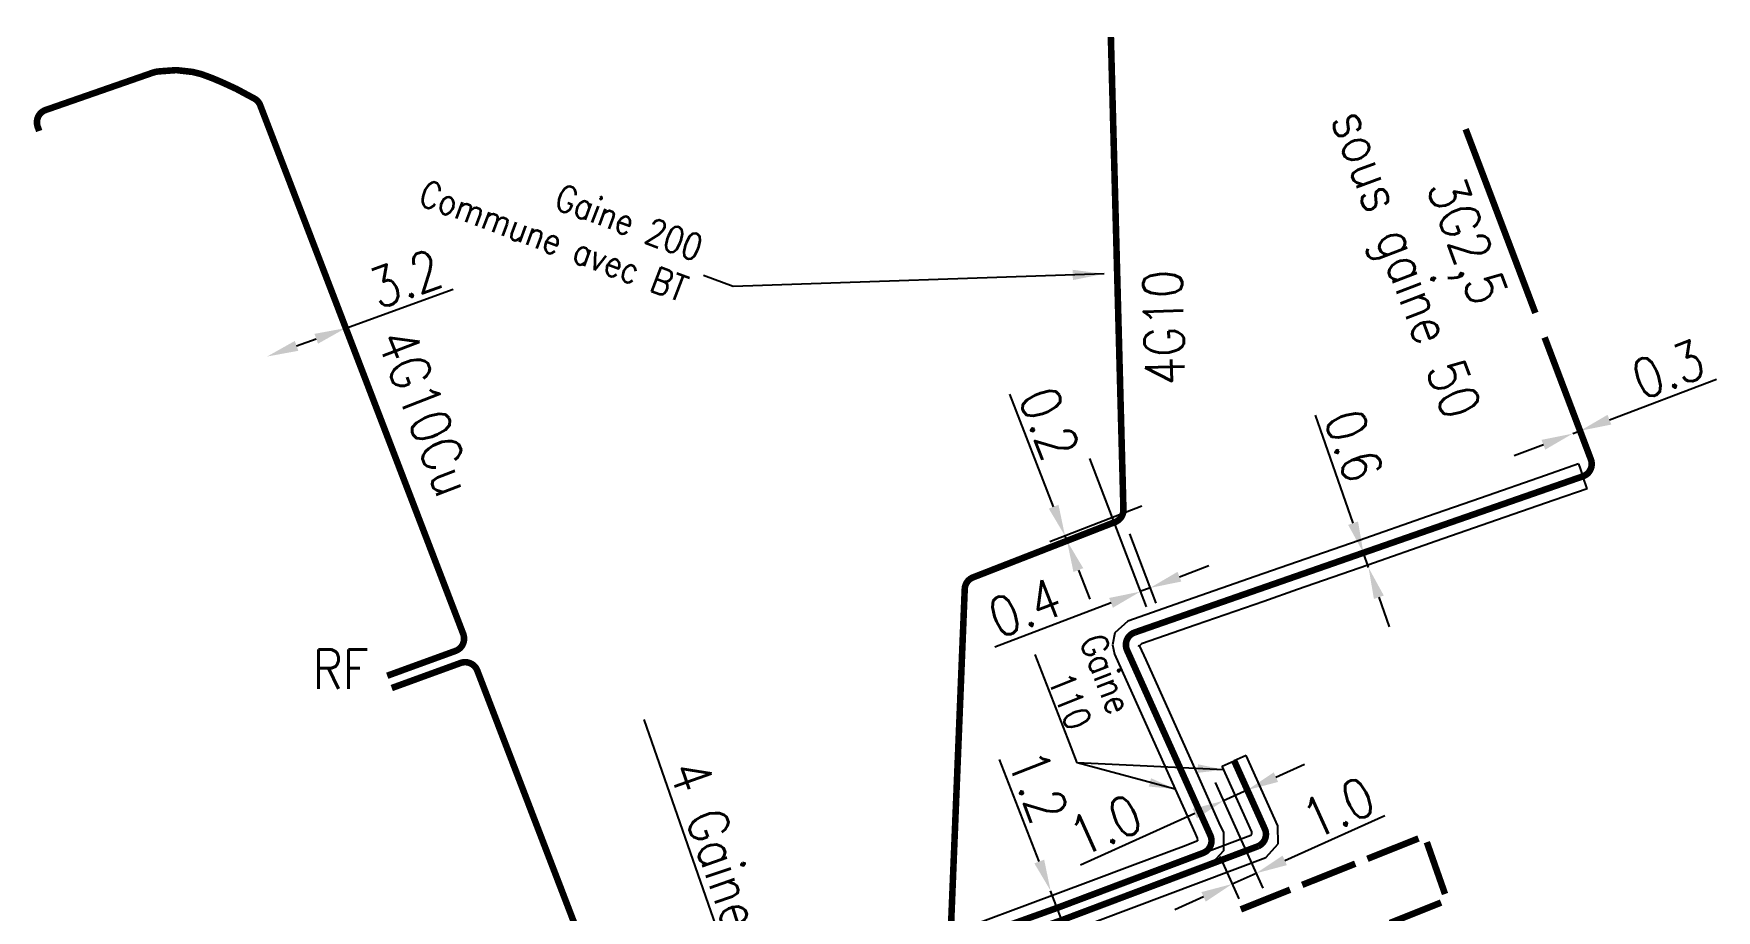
# Model space of a CAD drawing. Header units: millimetres. Extents: x 146114 to 146925, y 142419 to 143000.
# Drawn here: x 146710.5 to 146774.8, y 142966.6 to 143000.1 of the extents above; entities that cross this region are included whole.
import ezdxf

# ---------------------------------------------------------------- set-up
doc = ezdxf.new("R2010")
doc.units = ezdxf.units.MM
doc.header["$PDMODE"] = 34
doc.linetypes.add('E_ST_CU', pattern=[2000, 1000, 1000])
doc.layers.get('Defpoints').update_dxf_attribs({"linetype": 'CONTINUOUS'})
doc.layers.add('E_100', color=3, linetype='CONTINUOUS')
doc.layers.add('E_400', color=7, linetype='CONTINUOUS')
doc.styles.get("Standard").update_dxf_attribs({"font": 'romans.shx', "width": 0.85})
doc.dimstyles.get("Standard").update_dxf_attribs({"dimtxt": 1.5, "dimasz": 1.2, "dimexe": 0.625, "dimexo": 0.625, "dimgap": 0.25, "dimtad": 1, "dimdec": 1, "dimzin": 0, "dimdsep": 46, "dimtxsty": 'Standard', "dimcen": -0.5, "dimadec": 0, "dimazin": 0, "dimtfac": 1, "dimtdec": 1, "dimtmove": 0, "dimatfit": 3, "dimfxl": 1, "dimtolj": 1, "dimtzin": 0, "dimarcsym": 0})

# ---------------------------------------------------------------- blocks, each defined once
blk = doc.blocks.new('*D88')
at = {"layer": 'Defpoints', "color": 0, "linetype": 'Continuous', "transparency": 16777216}
for p in [(146722.456, 142988.866), (146719.447, 142987.778), (146719.447, 142987.778)]:
    blk.add_point(p, dxfattribs=at)
at = {"layer": 'E_100', "color": 0, "linetype": 'Continuous', "lineweight": -2, "transparency": 16777216}
for p, q in [((146722.456, 142988.866), (146726.567, 142990.353)), ((146720.575, 142988.186), (146721.327, 142988.458))]:
    blk.add_line(p, q, dxfattribs=at)
at = {"layer": 'E_100', "color": 0, "linetype": 'Continuous', "transparency": 16777216}
for points in [[(146720.507, 142988.374), (146720.643, 142987.998), (146719.447, 142987.778)], [(146721.259, 142988.646), (146721.395, 142988.27), (146722.456, 142988.866)]]:
    blk.add_solid(points, dxfattribs=at)
at = {"layer": 'E_100', "color": 0, "linetype": 'Continuous', "transparency": 16777216, "insert": (146724.735, 142990.754), "char_height": 1.5, "attachment_point": 5, "rotation": 19.88157}
blk.add_mtext('\\A1;3.2', dxfattribs=at)
blk = doc.blocks.new('*D114')
at = {"layer": 'Defpoints', "color": 0, "linetype": 'Continuous', "transparency": 16777216}
for p in [(146750.657, 142984.468), (146752.19, 142981.577), (146752.828, 142978.789)]:
    blk.add_point(p, dxfattribs=at)
at = {"layer": 'E_100', "color": 0, "linetype": 'Continuous', "lineweight": -2, "transparency": 16777216}
for p, q in [((146750.88, 142983.885), (146753.052, 142978.205)), ((146752.414, 142980.993), (146753.425, 142978.348)), ((146754.323, 142979.36), (146755.444, 142979.789)), ((146753.202, 142978.932), (146752.828, 142978.789)), ((146751.707, 142978.36), (146747.266, 142976.662))]:
    blk.add_line(p, q, dxfattribs=at)
at = {"layer": 'E_100', "color": 0, "linetype": 'Continuous', "transparency": 16777216}
for points in [[(146754.251, 142979.547), (146754.394, 142979.174), (146753.202, 142978.932)], [(146751.636, 142978.547), (146751.779, 142978.173), (146752.828, 142978.789)]]:
    blk.add_solid(points, dxfattribs=at)
at = {"layer": 'E_100', "color": 0, "linetype": 'Continuous', "transparency": 16777216, "insert": (146748.418, 142978.173), "char_height": 1.5, "attachment_point": 5, "rotation": 20.92637}
blk.add_mtext('\\A1;0.4', dxfattribs=at)
blk = doc.blocks.new('*D115')
at = {"layer": 'Defpoints', "color": 0, "linetype": 'Continuous', "transparency": 16777216}
for p in [(146753.47, 142982.29), (146751.818, 142981.432), (146749.95, 142980.918)]:
    blk.add_point(p, dxfattribs=at)
at = {"layer": 'E_100', "color": 0, "linetype": 'Continuous', "lineweight": -2, "transparency": 16777216}
for p, q in [((146749.514, 142982.037), (146747.839, 142986.337)), ((146752.888, 142982.063), (146749.368, 142980.692)), ((146751.235, 142981.205), (146749.44, 142980.505)), ((146750.023, 142980.732), (146749.95, 142980.918)), ((146750.459, 142979.614), (146750.894, 142978.496))]:
    blk.add_line(p, q, dxfattribs=at)
at = {"layer": 'E_100', "color": 0, "linetype": 'Continuous', "transparency": 16777216}
for points in [[(146749.701, 142982.109), (146749.328, 142981.964), (146749.95, 142980.918)], [(146750.645, 142979.687), (146750.272, 142979.541), (146750.023, 142980.732)]]:
    blk.add_solid(points, dxfattribs=at)
at = {"layer": 'E_100', "color": 0, "linetype": 'Continuous', "transparency": 16777216, "insert": (146749.346, 142985.223), "char_height": 1.5, "attachment_point": 5, "rotation": 291.28992}
blk.add_mtext('\\A1;0.2', dxfattribs=at)
blk = doc.blocks.new('*D133')
at = {"layer": 'Defpoints', "color": 0, "linetype": 'Continuous', "transparency": 16777216}
for p in [(146769.356, 142984.831), (146769.356, 142984.831), (146769.637, 142984.937)]:
    blk.add_point(p, dxfattribs=at)
at = {"layer": 'E_100', "color": 0, "linetype": 'Continuous', "lineweight": -2, "transparency": 16777216}
for p, q in [((146770.759, 142985.363), (146774.847, 142986.912)), ((146768.234, 142984.406), (146767.112, 142983.98)), ((146769.356, 142984.831), (146769.637, 142984.937))]:
    blk.add_line(p, q, dxfattribs=at)
at = {"layer": 'E_100', "color": 0, "linetype": 'Continuous', "transparency": 16777216}
for points in [[(146770.688, 142985.55), (146770.83, 142985.176), (146769.637, 142984.937)], [(146768.163, 142984.593), (146768.305, 142984.218), (146769.356, 142984.831)]]:
    blk.add_solid(points, dxfattribs=at)
at = {"layer": 'E_100', "color": 0, "linetype": 'Continuous', "transparency": 16777216, "insert": (146773.009, 142987.285), "char_height": 1.5, "attachment_point": 5, "rotation": 20.76151}
blk.add_mtext('\\A1;0.3', dxfattribs=at)
blk = doc.blocks.new('*D134')
at = {"layer": 'Defpoints', "color": 0, "linetype": 'Continuous', "transparency": 16777216}
for p in [(146761.355, 142980.274), (146761.552, 142979.707), (146761.552, 142979.707)]:
    blk.add_point(p, dxfattribs=at)
at = {"layer": 'E_100', "color": 0, "linetype": 'Continuous', "lineweight": -2, "transparency": 16777216}
for p, q in [((146760.961, 142981.407), (146759.527, 142985.537)), ((146761.552, 142979.707), (146761.355, 142980.274)), ((146761.946, 142978.573), (146762.34, 142977.44))]:
    blk.add_line(p, q, dxfattribs=at)
at = {"layer": 'E_100', "color": 0, "linetype": 'Continuous', "transparency": 16777216}
for points in [[(146761.15, 142981.473), (146760.772, 142981.342), (146761.355, 142980.274)], [(146762.135, 142978.639), (146761.757, 142978.508), (146761.552, 142979.707)]]:
    blk.add_solid(points, dxfattribs=at)
at = {"layer": 'E_100', "color": 0, "linetype": 'Continuous', "transparency": 16777216, "insert": (146760.992, 142984.367), "char_height": 1.5, "attachment_point": 5, "rotation": 289.15766}
blk.add_mtext('\\A1;0.6', dxfattribs=at)
blk = doc.blocks.new('*D135')
at = {"layer": 'Defpoints', "color": 0, "linetype": 'Continuous', "transparency": 16777216}
for p in [(146755.434, 142972.063), (146755.614, 142969.226), (146757.253, 142968.02)]:
    blk.add_point(p, dxfattribs=at)
at = {"layer": 'E_100', "color": 0, "linetype": 'Continuous', "lineweight": -2, "transparency": 16777216}
for p, q in [((146755.691, 142971.493), (146757.509, 142967.45)), ((146758.347, 142968.512), (146762.168, 142970.231)), ((146755.87, 142968.656), (146756.597, 142967.04)), ((146756.341, 142967.61), (146757.253, 142968.02)), ((146755.246, 142967.118), (146754.152, 142966.626))]:
    blk.add_line(p, q, dxfattribs=at)
at = {"layer": 'E_100', "color": 0, "linetype": 'Continuous', "transparency": 16777216}
for points in [[(146758.265, 142968.695), (146758.429, 142968.33), (146757.253, 142968.02)], [(146755.164, 142967.3), (146755.328, 142966.935), (146756.341, 142967.61)]]:
    blk.add_solid(points, dxfattribs=at)
at = {"layer": 'E_100', "color": 0, "linetype": 'Continuous', "transparency": 16777216, "insert": (146760.394, 142970.53), "char_height": 1.5, "attachment_point": 5, "rotation": 24.21436}
blk.add_mtext('\\A1;1.0', dxfattribs=at)
blk = doc.blocks.new('*D136')
at = {"layer": 'Defpoints', "color": 0, "linetype": 'Continuous', "transparency": 16777216}
for p in [(146749.399, 142967.349), (146749.399, 142967.349), (146749.833, 142966.23)]:
    blk.add_point(p, dxfattribs=at)
at = {"layer": 'E_100', "color": 0, "linetype": 'Continuous', "lineweight": -2, "transparency": 16777216}
for p, q in [((146748.965, 142968.468), (146747.45, 142972.374)), ((146749.833, 142966.23), (146749.399, 142967.349)), ((146750.267, 142965.112), (146750.701, 142963.993))]:
    blk.add_line(p, q, dxfattribs=at)
at = {"layer": 'E_100', "color": 0, "linetype": 'Continuous', "transparency": 16777216}
for points in [[(146749.152, 142968.54), (146748.779, 142968.396), (146749.399, 142967.349)], [(146750.454, 142965.184), (146750.081, 142965.039), (146749.833, 142966.23)]]:
    blk.add_solid(points, dxfattribs=at)
at = {"layer": 'E_100', "color": 0, "linetype": 'Continuous', "transparency": 16777216, "insert": (146748.923, 142971.342), "char_height": 1.5, "attachment_point": 5, "rotation": 291.20134}
blk.add_mtext('\\A1;1.2', dxfattribs=at)
blk = doc.blocks.new('*D142')
at = {"layer": 'Defpoints', "color": 0, "linetype": 'Continuous', "transparency": 16777216}
for p in [(146755.434, 142972.063), (146756.006, 142970.792), (146757.314, 142970.322)]:
    blk.add_point(p, dxfattribs=at)
at = {"layer": 'E_100', "color": 0, "linetype": 'Continuous', "lineweight": -2, "transparency": 16777216}
for p, q in [((146758.012, 142971.695), (146759.107, 142972.187)), ((146757.058, 142970.892), (146756.662, 142971.772)), ((146755.691, 142971.493), (146756.262, 142970.222)), ((146756.918, 142971.202), (146756.006, 142970.792)), ((146754.911, 142970.3), (146750.54, 142968.334))]:
    blk.add_line(p, q, dxfattribs=at)
at = {"layer": 'E_100', "color": 0, "linetype": 'Continuous', "transparency": 16777216}
for points in [[(146757.93, 142971.877), (146758.094, 142971.512), (146756.918, 142971.202)], [(146754.829, 142970.482), (146754.994, 142970.118), (146756.006, 142970.792)]]:
    blk.add_solid(points, dxfattribs=at)
at = {"layer": 'E_100', "color": 0, "linetype": 'Continuous', "transparency": 16777216, "insert": (146751.493, 142969.859), "char_height": 1.5, "attachment_point": 5, "rotation": 24.21436}
blk.add_mtext('\\A1;1.0', dxfattribs=at)

msp = doc.modelspace()

# ---------------------------------------------------------------- linework, layer by layer
at = {"layer": 'E_100', "linetype": 'E_ST_CU', "const_width": 0.25, "flags": 128}
for points in [[(146751.702, 143000), (146752.182, 142981.929, -0.316417), (146751.864, 142981.45), (146746.434, 142979.334, 0.297783), (146746.116, 142978.889), (146745.586, 142965.869, 0.098042), (146745.616, 142965.677), (146746.233, 142963.987), (146750.923, 142951.148), (146755.149, 142938.553), (146755.149, 142938.553, 0.423991), (146755.8, 142938.248), (146757.037, 142938.72, -0.365402), (146757.341, 142938.614, 0.365402), (146757.646, 142938.508), (146757.886, 142938.599)], [(146710.736, 142996.402), (146710.677, 142996.569, -0.414214), (146710.985, 142997.206), (146715.074, 142998.63, -0.065918), (146715.331, 142998.683), (146715.982, 142998.73), (146716.595, 142998.661), (146716.944, 142998.574), (146717.361, 142998.419), (146717.724, 142998.265), (146718.264, 142998.017), (146718.956, 142997.645, -0.179736), (146719.186, 142997.384), (146722.456, 142988.866), (146726.945, 142977.171, -0.419283), (146726.65, 142976.522), (146724.04, 142975.572)], [(146768.283, 142988.509), (146769.637, 142984.937), (146770.05, 142983.847, -0.422173), (146769.747, 142983.198), (146761.355, 142980.274), (146752.612, 142977.227, 0.440039), (146752.32, 142976.55), (146755.505, 142969.468, -0.432615), (146755.225, 142968.795), (146749.661, 142966.7), (146747.142, 142965.798), (146746.698, 142965.639, 0.4161), (146746.397, 142964.997), (146751.395, 142951.314), (146755.019, 142940.512), (146755.374, 142939.449, 0.427231), (146756.028, 142939.141), (146757, 142939.515, -0.414882), (146757.647, 142939.226), (146757.743, 142938.973)], [(146758.21, 142939.151), (146757.935, 142939.872, 0.414882), (146757.289, 142940.161), (146756.337, 142939.795, -0.426936), (146755.684, 142940.103), (146755.295, 142941.262), (146751.867, 142951.479), (146747.039, 142964.696, -0.416099), (146747.34, 142965.338), (146748.226, 142965.655), (146749.833, 142966.23), (146756.327, 142968.676), (146757.335, 142969.056), (146757.335, 142969.056, 0.414214), (146757.586, 142969.717), (146756.418, 142972.314)]]:
    msp.add_lwpolyline(points, format="xyb", dxfattribs=at)
for points in [[(146765.264, 142996.472), (146767.928, 142989.445)], [(146763.462, 142969.352), (146761.509, 142968.572)], [(146764.475, 142967.227), (146763.779, 142969.209)], [(146761.045, 142968.386), (146759.017, 142967.576)], [(146758.553, 142967.391), (146756.67, 142966.638)], [(146764.324, 142966.899), (146762.371, 142966.118)]]:
    msp.add_lwpolyline(points, dxfattribs=at)
at = {"layer": 'E_100', "linetype": 'E_ST_CU', "flags": 128}
msp.add_lwpolyline([(146724.213, 142975.103, 0.25, 0.25, 0), (146726.845, 142976.061, 0.25, 0.25, -0.409162), (146727.483, 142975.771, 0.25, 0.25, 0), (146731.618, 142964.998, 0.25, 0.25, 0), (146736.506, 142952.266, 0.25, 0.25, -0.082472), (146736.539, 142952.105, 0.25, 0.25, 0), (146736.556, 142951.638, 0.25, 0.25, 0), (146736.553, 142951.54, 0.25, 0.25, 0), (146736.537, 142951.384, 0.25, 0.25, 0), (146736.507, 142951.237, 0.25, 0.25, 0), (146736.462, 142951.089, 0.25, 0.25, 0), (146736.407, 142950.951, 0.25, 0.25, 0), (146736.335, 142950.813, 0.25, 0.25, 0), (146736.23, 142950.654, 0.25, 0.25, 0), (146736.009, 142950.392, 0.25, 0.25, -0.129497), (146735.8, 142950.246, 0.25, 0.25, 0), (146734.409, 142949.734, 0.25, 0.25, 0), (146730.631, 142948.343, 0.25, 0.25, 0), (146728.769, 142947.735, 0.25, 0.25, 0), (146723.033, 142945.21, 0.25, 0.25, 0), (146720.41, 142944.309, 0.25, 0.25, 0), (146718.499, 142943.046, 0.25, 0.25, -0.476597), (146717.017, 142943.514, 0.25, 0.25, 0), (146716.791, 142944.087, 0, 0, 0)], format="xyseb", dxfattribs=at)
at = {"layer": 'E_400', "color": 7, "linetype": 'CONTINUOUS'}
for p, q in [((146768.315, 142983.228), (146765.825, 142982.361)), ((146769.583, 142983.67), (146768.315, 142983.228)), ((146769.583, 142983.67), (146769.747, 142983.198)), ((146769.912, 142982.725), (146769.747, 142983.198)), ((146769.912, 142982.725), (146768.644, 142982.284)), ((146765.825, 142982.361), (146763.806, 142981.657)), ((146768.644, 142982.284), (146766.154, 142981.417)), ((146763.806, 142981.657), (146761.191, 142980.746)), ((146766.154, 142981.417), (146764.135, 142980.713)), ((146761.191, 142980.746), (146758.506, 142979.811)), ((146764.135, 142980.713), (146761.52, 142979.802)), ((146757.216, 142979.362), (146754.628, 142978.46)), ((146758.506, 142979.811), (146757.216, 142979.362)), ((146761.52, 142979.802), (146758.835, 142978.867)), ((146758.835, 142978.867), (146757.546, 142978.417)), ((146754.628, 142978.46), (146752.348, 142977.665)), ((146757.546, 142978.417), (146754.958, 142977.515)), ((146752.348, 142977.665), (146751.859, 142977.21)), ((146754.958, 142977.515), (146752.875, 142976.79)), ((146751.859, 142977.21), (146751.765, 142976.753)), ((146751.765, 142976.753), (146751.842, 142976.393)), ((146752.875, 142976.79), (146752.774, 142976.696)), ((146752.774, 142976.696), (146752.787, 142976.757)), ((146752.787, 142976.757), (146752.798, 142976.707)), ((146752.798, 142976.707), (146753.033, 142976.184)), ((146751.842, 142976.393), (146752.121, 142975.774)), ((146753.033, 142976.184), (146755.073, 142971.649)), ((146752.121, 142975.774), (146754.161, 142971.238)), ((146755.962, 142972.109), (146756.418, 142972.314)), ((146756.874, 142972.519), (146756.418, 142972.314)), ((146758.083, 142969.831), (146756.874, 142972.519)), ((146755.073, 142971.649), (146755.835, 142969.954)), ((146757.089, 142969.602), (146755.962, 142972.109)), ((146754.161, 142971.238), (146754.923, 142969.544)), ((146755.835, 142969.954), (146756.003, 142969.579)), ((146756.003, 142969.579), (146756.013, 142968.878)), ((146757.092, 142969.526), (146757.089, 142969.602)), ((146758.103, 142969.142), (146758.083, 142969.831)), ((146749.661, 142966.7), (146757.051, 142969.483)), ((146754.58, 142969.087), (146752.528, 142968.314)), ((146754.988, 142969.243), (146754.58, 142969.087)), ((146754.923, 142969.544), (146755.006, 142969.358)), ((146755.008, 142969.264), (146754.988, 142969.243)), ((146755.006, 142969.358), (146755.008, 142969.264)), ((146757.051, 142969.483), (146757.092, 142969.526)), ((146757.62, 142968.629), (146758.103, 142969.142)), ((146750.006, 142965.761), (146757.62, 142968.629)), ((146752.528, 142968.314), (146750.94, 142967.716)), ((146755.562, 142968.392), (146754.935, 142968.152)), ((146756.013, 142968.878), (146755.562, 142968.392)), ((146750.94, 142967.716), (146748.511, 142966.819)), ((146754.935, 142968.152), (146752.881, 142967.378)), ((146752.881, 142967.378), (146751.289, 142966.779)), ((146748.511, 142966.819), (146746.458, 142966.048)), ((146747.095, 142965.781), (146749.661, 142966.7)), ((146751.289, 142966.779), (146748.86, 142965.882))]:
    msp.add_line(p, q, dxfattribs=at)

# ---------------------------------------------------------------- texts
at = {"layer": 'E_100', "linetype": 'Continuous', "width": 0.85}
for s, rotation, p in [('4G10', 91.52294, (146754.535, 142986.692)), ('4G10Cu', 291.00064, (146723.62, 142988.463))]:
    msp.add_text(s, height=1.5, rotation=rotation, dxfattribs=at).set_placement(p)
msp.add_text('RF', height=1.5, dxfattribs=at).set_placement((146721.194, 142975.074))
at = {"layer": 'E_100', "linetype": 'Continuous', "insert": (146766.038, 142992.473), "char_height": 1.5, "attachment_point": 2, "rotation": 290.76151}
msp.add_mtext('3G2,5 ^Jsous gaine 50', dxfattribs=at)
at = {"layer": 'E_400', "linetype": 'Continuous', "attachment_point": 9}
for s, insert, char_height, rotation in [('Gaine 200\\PCommune avec BT', (146735.274, 142989.844), 1, 339.50908), ('Gaine \\P110', (146750.066, 142973.413), 1, 291.27074), ('4 Gaines 110', (146738.635, 142960.964), 1.5, 289.2173)]:
    msp.add_mtext(s, dxfattribs=dict(at, insert=insert, char_height=char_height, rotation=rotation))

# ---------------------------------------------------------------- dimensions: what is measured, and where the dimension line sits
at = {"layer": 'E_100', "linetype": 'Continuous'}
for base, p1, p2, angle, picture, middle in [((146719.447, 142987.778), (146722.456, 142988.866), (146719.447, 142987.778), 19.88157, '*D88', (146725.076, 142989.813)), ((146769.356, 142984.831), (146769.637, 142984.937), (146769.356, 142984.831), 20.76151, '*D133', (146773.364, 142986.35)), ((146749.95, 142980.918), (146751.818, 142981.432), (146753.47, 142982.29), 291.28992, '*D115', (146748.414, 142984.86)), ((146761.552, 142979.707), (146761.355, 142980.274), (146761.552, 142979.707), 109.15766, '*D134', (146760.047, 142984.039)), ((146752.828, 142978.789), (146752.19, 142981.577), (146750.657, 142984.468), 20.92637, '*D114', (146748.775, 142977.239)), ((146749.399, 142967.349), (146749.833, 142966.23), (146749.399, 142967.349), 291.20134, '*D136', (146747.991, 142970.98)), ((146756.006, 142970.792), (146757.314, 142970.322), (146755.434, 142972.063), 204.21436, '*D142', (146751.903, 142968.947)), ((146757.253, 142968.02), (146755.614, 142969.226), (146755.434, 142972.063), 204.21436, '*D135', (146760.805, 142969.618))]:
    dim = msp.add_linear_dim(base=base, p1=p1, p2=p2, angle=angle, dimstyle='Standard', dxfattribs=at)
    dim.commit()
    dim.dimension.update_dxf_attribs({"geometry": picture, "text_midpoint": middle, "dimtype": 160})

# ---------------------------------------------------------------- leaders
at = {"layer": 'E_400', "linetype": 'Continuous', "annotation_type": 0, "has_hookline": 1, "hookline_direction": 1}
for points, override, text_width, horizontal_direction in [([(146751.443, 142990.94), (146737.259, 142990.453), (146736.135, 142990.873)], {"dimgap": 0.25, "dimtad": 0}, 12.224, (0.936728, -0.350059, 0)), ([(146756.021, 142971.978), (146750.417, 142972.237), (146750.054, 142973.169)], {"dimasz": 1}, 3.198, (0.362775, -0.931877, 0))]:
    msp.add_leader(points, dimstyle='Standard', override=override, dxfattribs=dict(at, text_width=text_width, horizontal_direction=horizontal_direction))
at = {"layer": 'E_400', "linetype": 'Continuous', "annotation_type": 0, "has_hookline": 1, "hookline_direction": 1, "text_width": 13.236, "horizontal_direction": (0.329152, -0.944277, 0)}
msp.add_leader([(146746.619, 142961.32), (146738.695, 142960.032), (146738.3, 142961.166)], dimstyle='Standard', dxfattribs=at)
at = {"layer": 'E_400', "linetype": 'Continuous'}
msp.add_leader([(146754.161, 142971.238), (146750.417, 142972.237)], dimstyle='Standard', override={"dimasz": 1}, dxfattribs=at)

doc.saveas('drawing.dxf')
